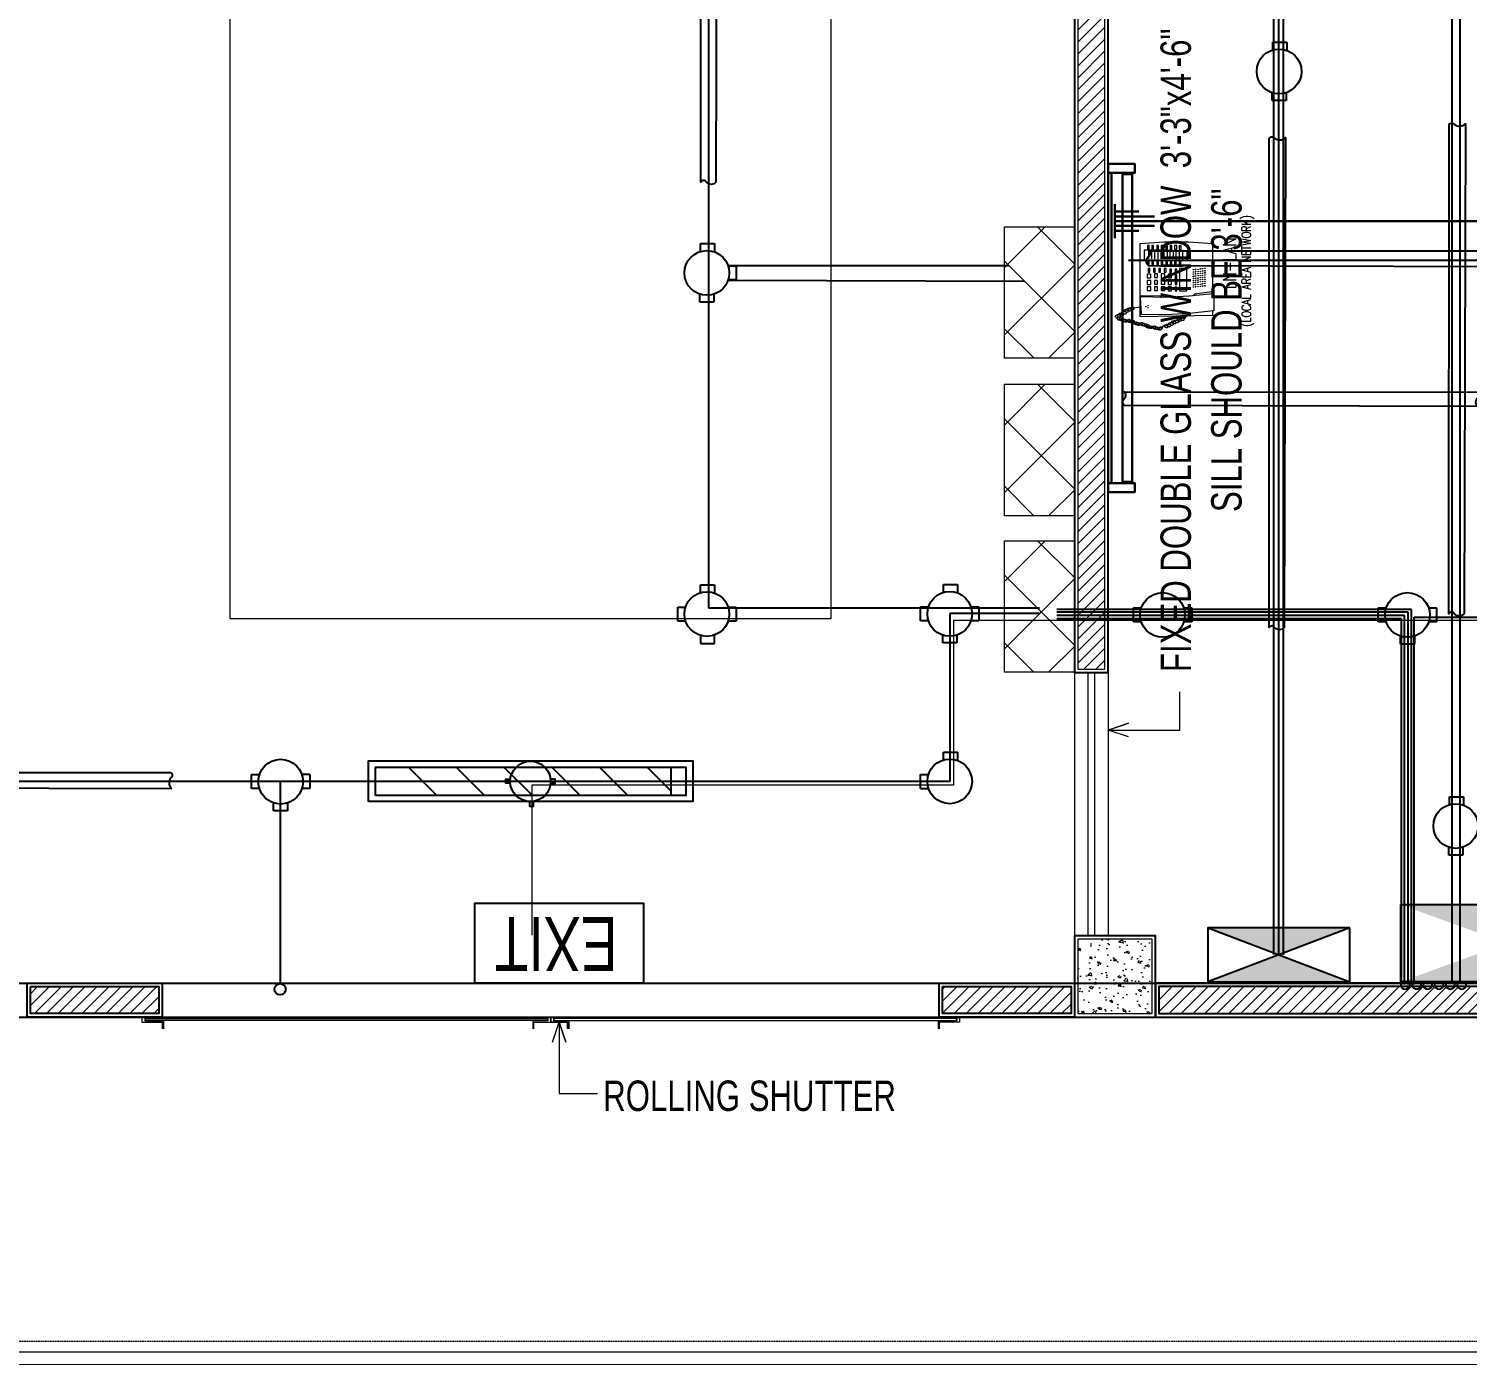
# Model space of a CAD drawing. Header units: inches. Extents: x 12 to 1105, y 9 to 782.
# Drawn here: x 389.8 to 602.7, y 181.6 to 378 of the extents above; entities that cross this region are included whole.
import ezdxf

# ---------------------------------------------------------------- set-up
doc = ezdxf.new("R2010")
doc.units = ezdxf.units.IN
doc.header["$MEASUREMENT"] = 0
doc.linetypes.add('DASH', pattern=[0.35, 0.25, -0.1])
for name, color, linetype in [('Cables', 7, 'Continuous'), ('COLLUM', 1, 'Continuous'), ('Layer 1', 7, 'Continuous'), ('Panels', 1, 'Continuous'), ('wall 05', 3, 'Continuous')]:
    doc.layers.add(name, color=color, linetype=linetype)
for name, color, linetype, lineweight in [('dim-8', 18, 'Continuous', 15), ('DOOR', 115, 'Continuous', 15), ('E-LAN', 6, 'Continuous', 30), ('E-WTL-Wall-Tube-Light', 7, 'Continuous', 30), ('FLOORTILE', 40, 'Continuous', 9), ('Generator Upstone', 50, 'Continuous', 15), ('Glass', 142, 'Continuous', 9), ('HACTH', 8, 'Continuous', 9), ('Parapet', 6, 'Continuous', 15), ('Plaster Line', 5, 'Continuous', 15), ('R_Hatch', 8, 'Continuous', 9), ('Sunshed', 5, 'Continuous', 15), ('Switchboard', 30, 'Continuous', 13), ('Text', 252, 'Continuous', 15), ('WINDOW', 140, 'Continuous', 9)]:
    doc.layers.add(name, color=color, linetype=linetype, lineweight=lineweight)
doc.styles.add('Swiss721', font='swisscl.ttf')
doc.styles.add('TAVE1', font='ROMANS.shx', dxfattribs={"width": 0.75})
pattern_1 = [(45, (-139377.4694, -171258.5526), (-0.8838834765, 0.8838834765), [])]

# ---------------------------------------------------------------- blocks, each defined once
blk = doc.blocks.new('TELEPHONE')
at = {"layer": 'Layer 1', "lineweight": 9}
for points in [[(10.02, 12.9), (9.9, 12.9), (9.78, 12.84), (9.72, 12.78), (9.66, 12.72), (9.66, 12.66), (9.6, 12.6), (9.6, 12.36), (9.66, 12.24), (9.66, 12.18), (9.72, 12.12)], [(10.26, 13.32), (10.14, 13.32), (10.08, 13.26), (10.02, 13.26), (9.96, 13.2), (9.9, 13.14), (9.84, 13.08), (9.78, 12.96), (9.78, 12.84), (9.84, 12.72), (9.84, 12.66), (9.9, 12.6), (9.96, 12.54)], [(10.2, 12.78), (10.14, 12.84), (10.14, 12.9), (10.02, 12.9)], [(10.5, 13.62), (10.32, 13.62), (10.26, 13.56), (10.2, 13.5), (10.08, 13.38), (10.08, 13.02), (10.14, 12.9), (10.2, 12.84)], [(10.44, 13.08), (10.44, 13.14), (10.38, 13.2), (10.32, 13.26), (10.26, 13.26), (10.2, 13.32), (10.14, 13.32)], [(10.2, 12.84), (10.38, 12.84), (10.44, 12.9), (10.44, 12.96)], [(10.74, 14.04), (10.68, 14.04), (10.56, 13.98), (10.5, 13.98), (10.32, 13.8), (10.32, 13.5), (10.38, 13.38), (10.38, 13.32), (10.44, 13.26)], [(10.44, 13.26), (10.68, 13.26), (10.68, 13.38), (10.74, 13.38)], [(10.44, 12.96), (10.44, 13.08)], [(10.92, 14.4), (10.74, 14.4), (10.62, 14.34), (10.62, 14.28), (10.56, 14.22), (10.5, 14.1), (10.5, 13.86), (10.56, 13.8), (10.62, 13.74), (10.68, 13.68)], [(10.68, 13.5), (10.68, 13.56), (10.62, 13.62), (10.5, 13.62)], [(10.92, 13.92), (10.86, 13.98), (10.8, 14.04), (10.68, 14.04)], [(10.68, 13.68), (10.74, 13.68), (10.74, 13.62), (10.8, 13.62), (10.8, 13.68), (10.86, 13.68), (10.92, 13.74), (10.92, 13.8)], [(10.74, 13.38), (10.74, 13.44), (10.68, 13.5)], [(10.8, 14.1), (10.8, 14.04), (10.98, 14.04), (10.98, 14.1), (11.04, 14.1), (11.04, 14.34)], [(11.1, 13.5), (11.16, 13.5), (11.28, 13.62), (11.28, 13.68), (11.34, 13.68), (11.34, 13.98), (11.28, 13.98), (11.28, 14.04), (11.22, 14.1), (11.16, 14.1), (11.1, 14.16), (10.92, 14.16), (10.86, 14.1), (10.8, 14.1)], [(10.92, 13.8), (10.92, 13.92)], [(11.1, 13.8), (11.04, 13.8), (11.04, 13.74), (10.98, 13.68), (10.98, 13.62), (11.04, 13.56)], [(11.04, 13.56), (11.04, 13.5), (11.1, 13.5)], [(11.16, 13.2), (11.28, 13.2), (11.34, 13.26), (11.46, 13.38), (11.46, 13.56), (11.4, 13.62), (11.4, 13.68), (11.34, 13.74), (11.28, 13.74), (11.28, 13.8), (11.1, 13.8)], [(11.22, 13.5), (11.16, 13.5), (11.1, 13.44)], [(11.1, 13.44), (11.1, 13.26)], [(11.1, 13.26), (11.1, 13.2), (11.16, 13.2)], [(11.22, 12.96), (11.22, 12.9), (11.4, 12.9), (11.46, 12.96), (11.52, 13.02), (11.52, 13.08), (11.58, 13.14), (11.58, 13.32), (11.52, 13.38), (11.52, 13.44), (11.46, 13.44), (11.4, 13.5), (11.16, 13.5)], [(11.34, 13.2), (11.28, 13.2), (11.28, 13.14), (11.22, 13.14), (11.22, 12.96)], [(11.4, 12.84), (11.28, 12.84), (11.28, 12.78)], [(11.28, 12.24), (11.34, 12.24), (11.4, 12.3), (11.46, 12.3), (11.52, 12.36), (11.52, 12.42), (11.58, 12.48), (11.58, 12.66), (11.52, 12.72), (11.52, 12.78), (11.46, 12.84), (11.4, 12.84)], [(11.28, 12.78), (11.28, 12.66), (11.34, 12.6)], [(11.34, 12.6), (11.46, 12.6), (11.52, 12.66), (11.58, 12.72), (11.64, 12.78), (11.64, 13.02), (11.58, 13.08), (11.52, 13.14), (11.46, 13.2), (11.34, 13.2)], [(0, 10.8), (-0.24, 7.2), (-0.24, 3.6), (0, 0)], [(0, 10.8), (10.8, 10.8)], [(7.68, 10.5), (7.92, 10.68)], [(7.98, 10.68), (7.92, 10.68), (7.92, 10.62)], [(10.44, 10.56), (7.98, 10.68)], [(9.66, 12.06), (9.54, 12.06), (9.42, 11.94), (9.42, 11.7), (9.48, 11.7), (9.48, 11.64), (9.6, 11.64)], [(9.42, 10.68), (9.6, 11.64)], [(9.9, 12.48), (9.72, 12.48), (9.48, 12.24), (9.48, 11.88), (9.6, 11.76)], [(9.6, 11.76), (9.66, 11.7), (9.78, 11.7), (9.78, 11.76), (9.84, 11.76), (9.84, 11.82)], [(9.84, 12), (9.78, 12.06), (9.66, 12.06)], [(9.72, 12.12), (9.96, 12.12), (9.96, 12.18), (10.02, 12.24)], [(9.96, 12.36), (9.96, 12.48), (9.78, 12.48)], [(9.84, 11.82), (9.84, 12)], [(10.02, 12.24), (10.02, 12.3), (9.96, 12.36)], [(10.8, 10.8), (10.62, 0)], [(11.34, 12.6), (11.28, 12.54), (11.22, 12.48), (11.22, 12.3)], [(11.22, 12.3), (11.28, 12.3), (11.28, 12.24)], [(11.4, 11.94), (11.46, 11.94), (11.52, 12), (11.58, 12), (11.64, 12.06), (11.64, 12.12), (11.7, 12.18), (11.7, 12.42), (11.64, 12.42), (11.64, 12.48), (11.58, 12.54), (11.52, 12.54), (11.46, 12.6), (11.34, 12.6)], [(11.4, 12.24), (11.34, 12.18), (11.34, 12.06), (11.4, 12)], [(11.46, 11.64), (11.52, 11.64), (11.58, 11.7), (11.64, 11.7), (11.7, 11.76), (11.7, 11.82), (11.76, 11.88), (11.76, 12.06), (11.7, 12.12), (11.7, 12.18), (11.64, 12.24), (11.58, 12.24), (11.52, 12.3), (11.46, 12.3), (11.4, 12.24)], [(11.4, 12), (11.4, 11.94)], [(11.46, 11.94), (11.4, 11.88), (11.4, 11.7)], [(11.4, 11.7), (11.46, 11.7), (11.46, 11.64)], [(11.52, 12), (11.46, 11.94)], [(11.64, 11.28), (11.76, 11.28), (11.82, 11.34), (11.88, 11.4), (11.88, 11.46), (11.94, 11.52), (11.94, 11.7), (11.88, 11.76), (11.88, 11.82), (11.82, 11.82), (11.76, 11.88), (11.52, 11.88)], [(11.64, 11.58), (11.58, 11.52)], [(11.58, 11.52), (11.58, 11.34)], [(11.58, 11.34), (11.58, 11.28), (11.64, 11.28)], [(11.7, 11.7), (11.7, 11.64), (11.64, 11.64)], [(11.76, 10.98), (11.82, 10.98), (11.88, 11.04), (11.94, 11.04), (12, 11.1), (12, 11.16), (12.06, 11.22), (12.06, 11.4), (12, 11.46), (12, 11.52), (11.94, 11.52), (11.88, 11.58), (11.82, 11.58), (11.76, 11.64), (11.7, 11.64), (11.64, 11.58), (11.7, 11.58)], [(11.76, 11.28), (11.7, 11.22), (11.7, 11.04)], [(11.7, 11.04), (11.76, 10.98)], [(11.82, 11.34), (11.82, 11.28), (11.76, 11.28)], [(11.88, 10.92), (11.76, 10.92), (11.76, 10.86)], [(11.76, 10.32), (11.82, 10.32), (11.88, 10.38), (11.94, 10.38), (12, 10.44), (12, 10.5), (12.06, 10.56), (12.06, 10.74), (12, 10.8), (12, 10.86), (11.94, 10.92), (11.88, 10.92)], [(11.76, 10.86), (11.76, 10.74)], [(11.76, 10.74), (11.82, 10.68)], [(11.82, 10.68), (11.76, 10.62)], [(11.82, 10.68), (11.94, 10.68), (12.06, 10.8), (12.12, 10.86), (12.12, 11.1), (12.06, 11.16), (12, 11.22), (12, 11.28), (11.88, 11.28), (11.82, 11.34)], [(11.88, 10.08), (11.88, 10.02), (11.94, 10.02), (12, 10.08), (12.06, 10.08), (12.12, 10.14), (12.12, 10.2), (12.18, 10.26), (12.18, 10.5), (12.12, 10.5), (12.12, 10.56), (12.06, 10.62), (12, 10.62), (11.94, 10.68), (11.82, 10.68)], [(0.84, 9.42), (0.3, 9.42), (0.3, 9.66), (0.84, 9.66)], [(0.84, 8.76), (0.3, 8.76), (0.3, 9), (0.84, 9)], [(0.84, 9.66), (0.84, 9.42)], [(0.84, 9), (0.84, 8.76)], [(0.96, 10.14), (2.46, 10.14)], [(0.96, 10.14), (0.96, 6.96), (1.08, 3.78)], [(2.28, 9.48), (1.08, 9.48)], [(2.28, 9), (1.08, 9)], [(2.28, 8.58), (1.08, 8.58)], [(2.46, 10.14), (2.4, 6.96), (2.52, 3.78)], [(3.12, 9.42), (2.58, 9.42), (2.58, 9.66), (3.12, 9.66)], [(3.12, 8.76), (2.58, 8.76), (2.58, 9), (3.12, 9)], [(3.12, 9.66), (3.12, 9.42)], [(3.12, 9), (3.12, 8.76)], [(4.26, 9.3), (3.72, 9.3), (3.72, 9.54), (4.26, 9.54)], [(4.26, 8.52), (3.72, 8.52), (3.72, 8.76), (4.26, 8.76)], [(4.26, 9.54), (4.26, 9.3)], [(4.26, 8.76), (4.26, 8.52)], [(4.5, 8.64), (5.04, 8.64)], [(4.5, 8.16), (4.5, 8.64)], [(4.56, 9.72), (5.1, 9.72)], [(4.56, 9.18), (4.56, 9.72)], [(5.1, 9.18), (4.56, 9.18)], [(5.04, 8.64), (5.04, 8.16)], [(5.1, 9.72), (5.1, 9.18)], [(6.06, 9.18), (5.46, 9.18), (5.46, 9.72), (6.06, 9.72)], [(6, 8.16), (5.46, 8.16), (5.46, 8.64), (6, 8.64)], [(6, 8.64), (6, 8.16)], [(6.06, 9.72), (6.06, 9.18)], [(6.96, 9.18), (6.42, 9.18), (6.42, 9.72), (6.96, 9.72)], [(6.96, 8.16), (6.42, 8.16), (6.42, 8.64), (6.96, 8.64)], [(6.96, 9.72), (6.96, 9.18)], [(6.96, 8.64), (6.96, 8.16)], [(7.44, -0.06), (7.8, 3.48), (7.98, 7.02), (7.92, 10.62)], [(7.68, 10.5), (7.74, 7.8), (7.98, 7.5)], [(9.24, 9.6), (9.18, 9.6), (9.18, 9.54), (9.24, 9.54), (9.24, 9.6)], [(9.18, 9.6), (9.18, 9.6)], [(9.3, 9.9), (9.36, 9.84), (9.36, 9.9), (9.3, 9.9)], [(9.54, 9.6), (9.48, 9.6), (9.48, 9.54), (9.54, 9.54), (9.54, 9.6)], [(9.48, 9.6), (9.48, 9.6)], [(9.96, -0.12), (10.38, 3.42), (10.56, 6.96), (10.5, 10.5)], [(10.5, 10.5), (10.5, 10.56), (10.44, 10.56)], [(11.76, 10.62), (11.7, 10.56), (11.7, 10.38)], [(11.7, 10.38), (11.76, 10.38), (11.76, 10.32)], [(11.94, 10.38), (11.88, 10.38), (11.88, 10.32), (11.82, 10.26), (11.82, 10.14), (11.88, 10.08)], [(11.94, 10.02), (11.88, 9.96), (11.88, 9.84), (11.94, 9.78), (11.94, 9.72)], [(11.94, 9.72), (12, 9.72), (12.06, 9.78), (12.12, 9.78), (12.18, 9.84), (12.18, 9.9), (12.24, 9.96), (12.24, 10.2), (12.18, 10.2), (12.18, 10.26), (12.12, 10.32), (12.06, 10.32), (12, 10.38), (11.94, 10.38)], [(12, 10.08), (11.94, 10.02)], [(12.12, 9.42), (12.18, 9.42), (12.24, 9.48), (12.3, 9.48), (12.36, 9.54), (12.42, 9.6), (12.42, 9.84), (12.36, 9.9), (12.36, 9.96), (12.3, 9.96), (12.24, 10.02), (12.18, 10.02), (12.12, 10.08), (12.06, 10.08), (12, 10.02)], [(12.12, 9.72), (12.06, 9.66), (12.06, 9.48)], [(12.06, 9.48), (12.12, 9.48), (12.12, 9.42)], [(12.18, 9.78), (12.12, 9.72)], [(12.3, 9.48), (12.3, 9.42), (12.24, 9.42), (12.24, 9.36), (12.18, 9.3), (12.18, 9.24), (12.24, 9.18)], [(12.3, 8.82), (12.24, 8.76), (12.24, 8.7), (12.18, 8.64), (12.18, 8.58), (12.24, 8.52)], [(12.36, 9.06), (12.3, 9.06), (12.24, 9)], [(12.24, 9), (12.24, 8.94), (12.3, 8.88), (12.3, 8.82), (12.36, 8.82)], [(12.24, 8.52), (12.24, 8.46), (12.3, 8.46)], [(12.36, 8.82), (12.42, 8.82), (12.42, 8.88), (12.48, 8.88), (12.6, 9), (12.6, 9.24), (12.54, 9.3), (12.54, 9.36), (12.48, 9.42), (12.42, 9.42), (12.36, 9.48), (12.3, 9.48)], [(12.3, 8.46), (12.36, 8.46), (12.42, 8.52), (12.48, 8.58), (12.54, 8.64), (12.54, 8.94), (12.42, 9.06), (12.36, 9.06)], [(12.42, 8.52), (12.36, 8.46)], [(0.84, 8.04), (0.3, 8.04), (0.3, 8.28), (0.84, 8.28)], [(0.84, 7.38), (0.3, 7.38), (0.3, 7.62), (0.84, 7.62)], [(0.84, 6.72), (0.3, 6.72), (0.3, 6.96), (0.84, 6.96)], [(0.84, 8.28), (0.84, 8.04)], [(0.84, 7.62), (0.84, 7.38)], [(0.84, 6.96), (0.84, 6.72)], [(2.28, 8.1), (1.08, 8.1)], [(2.28, 7.62), (1.08, 7.62)], [(2.28, 7.2), (1.08, 7.2)], [(2.28, 6.72), (1.08, 6.72)], [(3.06, 7.38), (2.52, 7.38), (2.52, 7.62), (3.06, 7.62)], [(3.06, 6.72), (2.52, 6.72), (2.52, 6.96), (3.06, 6.96)], [(3.12, 8.04), (2.58, 8.04), (2.58, 8.28), (3.12, 8.28)], [(3.06, 7.62), (3.06, 7.38)], [(3.06, 6.96), (3.06, 6.72)], [(3.12, 8.28), (3.12, 8.04)], [(4.26, 7.74), (3.72, 7.74), (3.72, 7.98), (4.26, 7.98)], [(4.26, 6.9), (3.72, 6.9), (3.72, 7.2), (4.26, 7.2)], [(4.26, 7.98), (4.26, 7.74)], [(4.26, 7.2), (4.26, 6.9)], [(5.04, 8.16), (4.5, 8.16)], [(4.5, 7.62), (5.1, 7.62)], [(4.5, 7.08), (4.5, 7.62)], [(5.1, 7.08), (4.5, 7.08)], [(4.56, 6.6), (5.1, 6.6)], [(4.56, 6.12), (4.56, 6.6)], [(5.1, 7.62), (5.1, 7.08)], [(5.1, 6.6), (5.1, 6.12)], [(6, 7.08), (5.46, 7.08), (5.46, 7.62), (6, 7.62)], [(6.06, 6.12), (5.46, 6.12), (5.46, 6.6), (6.06, 6.6)], [(6, 7.62), (6, 7.08)], [(6.06, 6.6), (6.06, 6.12)], [(6.96, 7.08), (6.42, 7.08), (6.42, 7.62), (6.96, 7.62)], [(7.02, 6.12), (6.42, 6.12), (6.42, 6.6), (7.02, 6.6)], [(6.96, 7.62), (6.96, 7.08)], [(7.02, 6.6), (7.02, 6.12)], [(12.18, 6.66), (12.06, 6.66), (12, 6.6), (11.94, 6.6), (11.88, 6.54), (11.82, 6.48), (11.76, 6.42), (11.76, 6.36), (11.7, 6.24), (11.7, 6.18), (11.76, 6.12), (11.76, 6), (11.88, 5.88)], [(12.36, 7.08), (12.3, 7.02), (12.12, 7.02), (12.06, 6.96), (12, 6.9), (11.94, 6.84), (11.94, 6.48), (12, 6.42), (12, 6.36), (12.06, 6.3)], [(12.36, 7.44), (12.3, 7.44), (12.12, 7.26), (12.12, 7.2), (12.06, 7.14), (12.06, 6.9), (12.12, 6.84), (12.18, 6.78), (12.24, 6.72)], [(12.06, 6.3), (12.12, 6.3), (12.18, 6.24), (12.24, 6.3), (12.3, 6.3), (12.3, 6.36), (12.36, 6.42), (12.36, 6.48), (12.3, 6.54)], [(12.3, 6.54), (12.3, 6.6), (12.24, 6.6), (12.24, 6.66), (12.12, 6.66)], [(12.48, 6.96), (12.42, 6.96), (12.42, 7.02), (12.36, 7.02), (12.36, 7.08), (12.3, 7.08), (12.24, 7.02)], [(12.24, 6.72), (12.24, 6.66), (12.36, 6.66), (12.36, 6.72), (12.42, 6.72), (12.48, 6.78), (12.48, 6.84)], [(12.36, 8.46), (12.36, 8.22)], [(12.36, 8.22), (12.36, 8.16), (12.42, 8.16)], [(12.48, 7.86), (12.42, 7.86), (12.36, 7.8)], [(12.36, 7.8), (12.36, 7.5), (12.42, 7.5)], [(12.42, 7.5), (12.6, 7.5), (12.72, 7.62), (12.78, 7.62), (12.78, 7.68), (12.84, 7.74), (12.84, 7.92), (12.78, 7.98), (12.78, 8.04), (12.72, 8.1), (12.66, 8.16), (12.6, 8.16), (12.48, 8.22)], [(12.48, 8.22), (12.42, 8.22), (12.42, 8.16)], [(12.42, 8.16), (12.42, 7.92)], [(12.42, 7.92), (12.42, 7.86), (12.48, 7.86)], [(12.48, 6.84), (12.48, 6.96)], [(0.84, 6.06), (0.3, 6.06), (0.3, 6.3), (0.84, 6.3)], [(0.84, 5.34), (0.3, 5.34), (0.3, 5.64), (0.84, 5.64)], [(0.9, 4.68), (0.36, 4.68), (0.36, 4.98), (0.9, 4.98)], [(0.84, 6.3), (0.84, 6.06)], [(0.84, 5.64), (0.84, 5.34)], [(0.9, 4.98), (0.9, 4.68)], [(2.28, 6.3), (1.08, 6.3)], [(2.28, 5.82), (1.08, 5.82)], [(2.34, 5.4), (1.08, 5.4)], [(2.34, 4.92), (1.14, 4.92)], [(2.34, 4.44), (1.14, 4.44)], [(3.06, 6.06), (2.52, 6.06), (2.52, 6.3), (3.06, 6.3)], [(3.12, 5.4), (2.58, 5.4), (2.58, 5.64), (3.12, 5.64)], [(3.12, 4.74), (2.58, 4.74), (2.58, 4.98), (3.12, 4.98)], [(3.06, 6.3), (3.06, 6.06)], [(3.12, 5.64), (3.12, 5.4)], [(3.12, 4.98), (3.12, 4.74)], [(3.72, 4.92), (7.02, 4.92)], [(3.72, 3.84), (3.72, 4.92)], [(4.32, 6.12), (3.78, 6.12), (3.78, 6.36), (4.32, 6.36)], [(4.32, 5.34), (3.78, 5.34), (3.78, 5.58), (4.32, 5.58)], [(4.32, 6.36), (4.32, 6.12)], [(4.32, 5.58), (4.32, 5.34)], [(5.1, 6.12), (4.56, 6.12)], [(4.68, 5.58), (5.28, 5.58)], [(4.68, 5.34), (4.68, 5.58)], [(5.28, 5.34), (4.68, 5.34)], [(5.28, 5.58), (5.28, 5.34)], [(6.06, 5.34), (5.52, 5.34), (5.52, 5.58), (6.06, 5.58)], [(6.06, 5.58), (6.06, 5.34)], [(7.02, 5.34), (6.48, 5.34), (6.48, 5.58), (7.02, 5.58)], [(7.02, 5.58), (7.02, 5.34)], [(7.02, 4.92), (7.02, 3.84)], [(11.46, 5.04), (11.34, 5.04), (11.28, 4.98), (11.22, 4.98), (10.98, 4.74), (10.98, 4.56), (11.04, 4.5), (11.04, 4.38), (11.16, 4.26)], [(11.22, 4.62), (11.1, 4.62), (10.98, 4.5), (10.98, 4.26), (11.04, 4.2), (11.1, 4.2), (11.1, 4.14)], [(11.58, 5.46), (11.52, 5.46), (11.4, 5.4), (11.34, 5.4), (11.28, 5.34), (11.22, 5.28), (11.16, 5.22), (11.16, 4.8), (11.28, 4.68)], [(11.16, 4.26), (11.34, 4.26), (11.34, 4.32), (11.4, 4.32), (11.4, 4.5)], [(11.4, 4.5), (11.4, 4.56), (11.34, 4.56), (11.34, 4.62), (11.22, 4.62)], [(11.28, 4.68), (11.52, 4.68), (11.52, 4.8)], [(11.76, 5.82), (11.64, 5.82), (11.52, 5.76), (11.46, 5.76), (11.4, 5.7), (11.4, 5.58), (11.34, 5.52), (11.34, 5.28), (11.4, 5.22), (11.46, 5.16), (11.46, 5.1)], [(11.52, 4.92), (11.52, 4.98), (11.46, 4.98), (11.46, 5.04), (11.34, 5.04)], [(11.94, 6.24), (11.76, 6.24), (11.7, 6.18), (11.46, 5.94), (11.46, 5.76), (11.52, 5.7), (11.52, 5.64), (11.58, 5.52), (11.64, 5.52)], [(11.46, 5.1), (11.52, 5.1), (11.52, 5.04), (11.64, 5.04), (11.64, 5.1), (11.7, 5.1), (11.7, 5.16), (11.76, 5.16), (11.76, 5.22)], [(11.76, 5.34), (11.7, 5.34), (11.7, 5.4), (11.64, 5.4), (11.64, 5.46), (11.52, 5.46)], [(11.52, 4.8), (11.52, 4.92)], [(11.64, 5.52), (11.64, 5.46), (11.82, 5.46), (11.82, 5.52), (11.88, 5.52), (11.88, 5.7)], [(11.88, 5.7), (11.88, 5.76), (11.82, 5.76), (11.82, 5.82), (11.7, 5.82)], [(11.76, 5.22), (11.76, 5.34)], [(12.12, 6.12), (12.12, 6.18), (12.06, 6.18), (12.06, 6.24), (11.94, 6.24)], [(2.52, 3.78), (1.08, 3.78)], [(7.02, 3.84), (3.72, 3.84)], [(3.78, 2.16), (3.84, 2.16), (3.84, 2.22), (3.78, 2.22), (3.78, 2.16)], [(3.84, 2.82), (3.9, 2.82), (3.9, 2.88), (3.84, 2.88), (3.84, 2.82)], [(4.14, 2.16), (4.2, 2.16), (4.2, 2.22), (4.14, 2.22), (4.14, 2.16)], [(4.2, 2.82), (4.26, 2.82), (4.26, 2.88), (4.2, 2.88), (4.2, 2.82)], [(4.44, 2.16), (4.5, 2.16), (4.5, 2.22), (4.44, 2.22), (4.44, 2.16)], [(4.5, 2.82), (4.56, 2.82), (4.56, 2.88), (4.5, 2.88), (4.5, 2.82)], [(4.74, 2.16), (4.8, 2.16), (4.8, 2.22), (4.74, 2.22), (4.74, 2.16)], [(4.8, 2.52), (4.86, 2.52), (4.86, 2.58), (4.8, 2.58), (4.8, 2.52)], [(4.86, 2.82), (4.92, 2.82), (4.92, 2.88), (4.86, 2.88), (4.86, 2.82)], [(5.1, 2.52), (5.16, 2.52), (5.16, 2.58), (5.1, 2.52)], [(5.1, 2.16), (5.16, 2.16), (5.16, 2.22), (5.1, 2.22), (5.1, 2.16)], [(5.16, 2.82), (5.22, 2.82), (5.22, 2.88), (5.16, 2.88), (5.16, 2.82)], [(5.4, 2.16), (5.46, 2.16), (5.46, 2.22), (5.4, 2.22), (5.4, 2.16)], [(5.46, 2.82), (5.52, 2.82), (5.52, 2.88), (5.46, 2.88), (5.46, 2.82)], [(5.7, 2.16), (5.76, 2.16), (5.76, 2.22), (5.7, 2.22), (5.7, 2.16)], [(5.76, 2.82), (5.82, 2.82), (5.82, 2.88), (5.76, 2.88), (5.76, 2.82)], [(5.76, 2.52), (5.82, 2.52), (5.76, 2.58), (5.76, 2.52)], [(6, 2.16), (6.06, 2.16), (6.06, 2.22), (6, 2.22), (6, 2.16)], [(6.06, 2.52), (6.12, 2.52), (6.12, 2.58), (6.06, 2.58), (6.06, 2.52)], [(6.12, 2.82), (6.18, 2.82), (6.18, 2.88), (6.12, 2.88), (6.12, 2.82)], [(6.36, 2.16), (6.42, 2.16), (6.42, 2.22), (6.36, 2.22), (6.36, 2.16)], [(6.42, 2.82), (6.48, 2.82), (6.48, 2.88), (6.42, 2.88), (6.42, 2.82)], [(7.14, 0.12), (7.5, 2.7)], [(7.5, 2.7), (7.74, 2.88)], [(11.1, 4.14), (10.68, 3.84)], [(7.32, 0), (0, 0)], [(3.72, 1.2), (3.66, 1.2), (3.66, 1.14), (3.72, 1.14), (3.72, 1.2)], [(3.66, 1.2), (3.66, 1.2)], [(3.72, 1.8), (3.78, 1.8), (3.78, 1.86), (3.72, 1.86), (3.72, 1.8)], [(3.72, 1.5), (3.78, 1.5), (3.72, 1.56), (3.72, 1.5)], [(4.08, 1.2), (4.02, 1.2), (4.02, 1.14), (4.08, 1.14), (4.08, 1.2)], [(4.02, 1.2), (4.02, 1.2)], [(4.08, 1.8), (4.14, 1.8), (4.14, 1.86), (4.08, 1.86), (4.08, 1.8)], [(4.38, 1.2), (4.32, 1.2), (4.32, 1.14), (4.38, 1.14), (4.38, 1.2)], [(4.32, 1.2), (4.32, 1.2)], [(4.38, 1.8), (4.44, 1.8), (4.44, 1.86), (4.38, 1.86), (4.38, 1.8)], [(4.38, 1.5), (4.44, 1.5), (4.38, 1.56), (4.38, 1.5)], [(4.68, 1.2), (4.62, 1.2), (4.62, 1.14), (4.68, 1.14), (4.68, 1.2)], [(4.62, 1.2), (4.62, 1.2)], [(4.68, 1.5), (4.74, 1.5), (4.74, 1.56), (4.68, 1.56), (4.68, 1.5)], [(4.74, 1.8), (4.8, 1.8), (4.8, 1.86), (4.74, 1.86), (4.74, 1.8)], [(4.92, 1.2), (4.98, 1.2), (4.98, 1.14), (5.04, 1.2), (4.92, 1.2)], [(5.04, 1.8), (5.1, 1.8), (5.1, 1.86), (5.04, 1.86), (5.04, 1.8)], [(5.34, 1.2), (5.28, 1.2), (5.28, 1.14), (5.34, 1.14), (5.34, 1.2)], [(5.28, 1.2), (5.28, 1.2)], [(5.34, 1.8), (5.4, 1.8), (5.4, 1.86), (5.34, 1.86), (5.34, 1.8)], [(5.64, 1.2), (5.58, 1.2), (5.58, 1.14), (5.64, 1.14), (5.64, 1.2)], [(5.58, 1.2), (5.58, 1.2)], [(5.64, 1.8), (5.7, 1.8), (5.7, 1.86), (5.64, 1.86), (5.64, 1.8)], [(5.64, 1.5), (5.7, 1.5), (5.64, 1.56), (5.64, 1.5)], [(5.94, 1.2), (5.88, 1.2), (5.88, 1.14), (5.94, 1.14), (5.94, 1.2)], [(5.88, 1.2), (5.88, 1.2)], [(5.94, 1.5), (6, 1.5), (6, 1.56), (5.94, 1.56), (5.94, 1.5)], [(6, 1.8), (6.06, 1.8), (6.06, 1.86), (6, 1.86), (6, 1.8)], [(6.3, 1.2), (6.24, 1.2), (6.24, 1.14), (6.3, 1.14), (6.3, 1.2)], [(6.24, 1.2), (6.24, 1.2)], [(6.3, 1.8), (6.36, 1.8), (6.36, 1.86), (6.3, 1.86), (6.3, 1.8)], [(7.44, -0.12), (7.14, 0.12)], [(10.62, 0), (10.02, 0)], [(7.44, -0.06), (7.44, -0.12), (7.5, -0.18)], [(7.5, -0.18), (9.96, -0.18), (9.96, -0.12)]]:
    blk.add_lwpolyline(points, dxfattribs=at)
for points, knots in [([(9.96, 12.54), (9.96, 12.54), (10.02, 12.54), (10.02, 12.54), (10.18, 12.52), (10.22, 12.56), (10.2, 12.72), (10.2, 12.72), (10.2, 12.78), (10.2, 12.78)], [0, 0, 0, 0, 1, 1, 1, 2, 2, 2, 3, 3, 3, 3]), ([(12.24, 9.18), (12.24, 9.18), (12.24, 9.12), (12.24, 9.12), (12.24, 9.12), (12.36, 9.12), (12.36, 9.12), (12.5, 9.29), (12.56, 9.22), (12.54, 9.42), (12.54, 9.42), (12.54, 9.6), (12.54, 9.6), (12.54, 9.6), (12.48, 9.66), (12.48, 9.66), (12.48, 9.66), (12.42, 9.72), (12.42, 9.72), (12.42, 9.72), (12.3, 9.72), (12.3, 9.72), (12.3, 9.72), (12.24, 9.78), (12.24, 9.78), (12.24, 9.78), (12.18, 9.78), (12.18, 9.78), (12.18, 9.78), (12.12, 9.72), (12.12, 9.72)], [0, 0, 0, 0, 1, 1, 1, 2, 2, 2, 3, 3, 3, 4, 4, 4, 5, 5, 5, 6, 6, 6, 7, 7, 7, 8, 8, 8, 9, 9, 9, 10, 10, 10, 10]), ([(12.42, 8.16), (12.42, 8.16), (12.48, 8.16), (12.48, 8.16), (12.75, 8.43), (12.64, 8.25), (12.66, 8.64), (12.66, 8.64), (12.66, 8.7), (12.66, 8.7), (12.66, 8.7), (12.6, 8.7), (12.6, 8.7), (12.6, 8.7), (12.54, 8.76), (12.54, 8.76), (12.54, 8.76), (12.48, 8.82), (12.48, 8.82), (12.48, 8.82), (12.3, 8.82), (12.3, 8.82)], [0, 0, 0, 0, 1, 1, 1, 2, 2, 2, 3, 3, 3, 4, 4, 4, 5, 5, 5, 6, 6, 6, 7, 7, 7, 7]), ([(12.48, 7.86), (12.48, 7.86), (12.54, 7.86), (12.54, 7.86), (12.81, 8.13), (12.7, 7.96), (12.72, 8.34), (12.72, 8.34), (12.72, 8.4), (12.72, 8.4), (12.72, 8.4), (12.66, 8.4), (12.66, 8.4), (12.66, 8.4), (12.6, 8.46), (12.6, 8.46), (12.6, 8.46), (12.54, 8.46), (12.54, 8.46), (12.54, 8.46), (12.48, 8.52), (12.48, 8.52), (12.48, 8.52), (12.42, 8.52), (12.42, 8.52)], [0, 0, 0, 0, 1, 1, 1, 2, 2, 2, 3, 3, 3, 4, 4, 4, 5, 5, 5, 6, 6, 6, 7, 7, 7, 8, 8, 8, 8]), ([(12.36, 7.44), (12.36, 7.44), (12.42, 7.44), (12.42, 7.44), (12.6, 7.63), (12.52, 7.49), (12.54, 7.8), (12.54, 7.8), (12.48, 7.86), (12.48, 7.86)], [0, 0, 0, 0, 1, 1, 1, 2, 2, 2, 3, 3, 3, 3]), ([(11.88, 5.88), (11.88, 5.88), (11.94, 5.88), (11.94, 5.88), (12.1, 5.86), (12.14, 5.9), (12.12, 6.06), (12.12, 6.06), (12.12, 6.12), (12.12, 6.12)], [0, 0, 0, 0, 1, 1, 1, 2, 2, 2, 3, 3, 3, 3]), ([(3.84, 2.52), (3.84, 2.52), (3.9, 2.52), (3.9, 2.52), (3.9, 2.52), (3.84, 2.52), (3.84, 2.52), (3.84, 2.52), (3.84, 2.58), (3.84, 2.58), (3.84, 2.58), (3.84, 2.52), (3.84, 2.52)], [0, 0, 0, 0, 1, 1, 1, 2, 2, 2, 3, 3, 3, 4, 4, 4, 4]), ([(4.14, 2.52), (4.14, 2.52), (4.2, 2.52), (4.2, 2.52), (4.2, 2.52), (4.2, 2.58), (4.2, 2.58), (4.2, 2.58), (4.2, 2.52), (4.2, 2.52), (4.2, 2.52), (4.14, 2.52), (4.14, 2.52)], [0, 0, 0, 0, 1, 1, 1, 2, 2, 2, 3, 3, 3, 4, 4, 4, 4]), ([(4.5, 2.52), (4.5, 2.52), (4.56, 2.52), (4.56, 2.52), (4.56, 2.52), (4.5, 2.52), (4.5, 2.52), (4.5, 2.52), (4.5, 2.58), (4.5, 2.58), (4.5, 2.58), (4.5, 2.52), (4.5, 2.52)], [0, 0, 0, 0, 1, 1, 1, 2, 2, 2, 3, 3, 3, 4, 4, 4, 4]), ([(5.4, 2.52), (5.4, 2.52), (5.46, 2.52), (5.46, 2.52), (5.46, 2.52), (5.46, 2.58), (5.46, 2.58), (5.46, 2.58), (5.46, 2.52), (5.46, 2.52), (5.46, 2.52), (5.4, 2.52), (5.4, 2.52)], [0, 0, 0, 0, 1, 1, 1, 2, 2, 2, 3, 3, 3, 4, 4, 4, 4]), ([(6.36, 2.52), (6.36, 2.52), (6.42, 2.52), (6.42, 2.52), (6.42, 2.52), (6.42, 2.58), (6.42, 2.58), (6.42, 2.58), (6.42, 2.52), (6.42, 2.52), (6.42, 2.52), (6.36, 2.52), (6.36, 2.52)], [0, 0, 0, 0, 1, 1, 1, 2, 2, 2, 3, 3, 3, 4, 4, 4, 4]), ([(4.02, 1.5), (4.02, 1.5), (4.08, 1.5), (4.08, 1.5), (4.08, 1.5), (4.08, 1.56), (4.08, 1.56), (4.08, 1.56), (4.08, 1.5), (4.08, 1.5), (4.08, 1.5), (4.02, 1.5), (4.02, 1.5)], [0, 0, 0, 0, 1, 1, 1, 2, 2, 2, 3, 3, 3, 4, 4, 4, 4]), ([(4.98, 1.5), (4.98, 1.5), (5.04, 1.5), (5.04, 1.5), (5.04, 1.5), (5.04, 1.56), (5.04, 1.56), (5.04, 1.56), (5.04, 1.5), (5.04, 1.5), (5.04, 1.5), (4.98, 1.5), (4.98, 1.5)], [0, 0, 0, 0, 1, 1, 1, 2, 2, 2, 3, 3, 3, 4, 4, 4, 4]), ([(5.28, 1.5), (5.28, 1.5), (5.34, 1.5), (5.34, 1.5), (5.34, 1.5), (5.34, 1.56), (5.34, 1.56), (5.34, 1.56), (5.34, 1.5), (5.34, 1.5), (5.34, 1.5), (5.28, 1.5), (5.28, 1.5)], [0, 0, 0, 0, 1, 1, 1, 2, 2, 2, 3, 3, 3, 4, 4, 4, 4]), ([(6.24, 1.5), (6.24, 1.5), (6.3, 1.5), (6.3, 1.5), (6.3, 1.5), (6.3, 1.56), (6.3, 1.56), (6.3, 1.56), (6.3, 1.5), (6.3, 1.5), (6.3, 1.5), (6.24, 1.5), (6.24, 1.5)], [0, 0, 0, 0, 1, 1, 1, 2, 2, 2, 3, 3, 3, 4, 4, 4, 4])]:
    blk.add_open_spline(points, degree=3, knots=knots, dxfattribs=at)
blk = doc.blocks.new('A$C63C712C3')
at = {"ltscale": 2}
for p, q in [((39.8, 42), (33.8, 42)), ((39.8, 15.9), (33.8, 15.9)), ((1230.6, 42), (1236.6, 42)), ((1230.6, 15.9), (1236.6, 15.9))]:
    blk.add_line(p, q, dxfattribs=at)
for points in [[(35.5, 102.6), (0, 102.6), (0, 0), (35.5, 0)], [(35.5, 102.6), (1235.5, 102.6), (1235.5, 90.2), (35.5, 90.2)], [(1235.5, 102.6), (1270.9, 102.6), (1270.9, 0), (1235.5, 0)], [(39.8, 47.6), (1230.6, 47.6), (1230.6, 10.1), (39.8, 10.1)]]:
    blk.add_lwpolyline(points, close=True, dxfattribs=at)
blk = doc.blocks.new('ASDSAETR')
for p, q in [((51404, -7188.31), (51404, -7197.3)), ((51404, -7190.29), (51410.36, -7190.29)), ((51404, -7191.55), (51414.43, -7191.55)), ((51404, -7192.81), (51418.49, -7192.81)), ((51404, -7194.07), (51414.43, -7194.07)), ((51404, -7195.33), (51410.36, -7195.33))]:
    blk.add_line(p, q)

msp = doc.modelspace()

# ---------------------------------------------------------------- hatches: boundary and pattern name
h = msp.add_hatch()
h.set_pattern_fill('ANSI31', color=256, scale=40, angle=270)
h.set_pattern_definition([(315, (361.581, 494.4925), (3.53553, 3.53553), [])])
h.paths.add_polyline_path([(484.92, 264.44), (484.92, 268.64), (443.31, 268.64), (443.31, 264.44)])
h = msp.add_hatch(color=252)
h.dxf.hatch_style = 1
h.paths.add_polyline_path([(585.33, 244.86), (564.4, 244.86), (574.84, 240.87)])
h.paths.add_polyline_path([(574.84, 240.87), (564.31, 236.86), (585.33, 236.86)])
at = {"layer": 'HACTH', "lineweight": 0}
h = msp.add_hatch(dxfattribs=at)
h.set_pattern_fill('ANSI31', color=256, scale=10, style=0)
h.set_pattern_definition(pattern_1)
h.paths.add_polyline_path([(549.08, 508.16), (545.08, 508.16), (545.08, 397.16), (549.08, 397.16)])
h.paths.add_polyline_path([(545.08, 283.16), (549.08, 283.16), (549.08, 384.16), (545.08, 384.16)])
h = msp.add_hatch(dxfattribs=at)
h.set_pattern_fill('AR-CONC', color=256, scale=0.5, style=0)
h.set_pattern_definition([(50, (-134671.6302, -172302.6654), (3.586300913, -0.313760675), [0.375, -4.125]), (355, (-134671.6302, -172302.6654), (-0.69375667, 3.76096067), [0.3, -3.3]), (100.4514, (-134671.3314, -172302.6916), (2.89254691, 3.44719771), [0.31870095, -3.50571056]), (46.1842, (-134671.63, -172301.6654), (5.33620524, -0.82759507), [0.5625, -6.1875]), (96.6356, (-134671.1855, -172301.7344), (4.67331353, 4.87058935), [0.47805144, -5.258565]), (351.1842, (-134671.63, -172301.6654), (4.67330973, 4.870593), [0.45, -4.95]), (21, (-134671.1302, -172301.9154), (2.98453526, -2.013094453), [0.375, -4.125]), (326, (-134671.1302, -172301.9154), (1.21657666, 3.625750225), [0.3, -3.3]), (71.4514, (-134670.8815, -172302.0832), (4.201113143, 1.612652484), [0.31870095, -3.50571056]), (37.5, (-134671.6302, -172302.6654), (0.0607992766, 1.664469269), [0, -3.26, 0, -3.35, 0, -3.3125]), (7.5, (-134671.6302, -172302.6654), (1.315347687, 1.97205856), [0, -1.91, 0, -3.185, 0, -1.2625]), (327.5, (-134672.7452, -172302.6654), (2.669112181, -0.112774359), [0, -1.25, 0, -3.9, 0, -5.175]), (317.5, (-134673.2452, -172302.6654), (2.915930847, 0.500524912), [0, -1.625, 0, -2.59, 0, -3.675])])
h.paths.add_polyline_path([(545.08, 232.16), (556.08, 232.16), (556.08, 243.16), (545.08, 243.16)])
h = msp.add_hatch(dxfattribs=at)
h.set_pattern_fill('ANSI31', color=256, scale=10, style=0)
h.set_pattern_definition(pattern_1)
h.paths.add_polyline_path([(390.08, 236.16), (390.08, 232.16), (409.08, 232.16), (409.08, 236.16)])
h.paths.add_polyline_path([(525.08, 236.16), (525.08, 232.16), (544.08, 232.16), (544.08, 236.16)])
h = msp.add_hatch(dxfattribs=at)
h.set_pattern_fill('ANSI31', color=256, scale=10, style=0)
h.set_pattern_definition(pattern_1)
h.paths.add_polyline_path([(640.08, 236.16), (557.08, 236.16), (557.08, 232.16), (640.08, 232.16)])
h.paths.add_polyline_path([(710.08, 236.16), (681.08, 236.16), (681.08, 232.16), (710.08, 232.16)])
at = {"layer": 'Panels'}
h = msp.add_hatch(color=256, dxfattribs=at)
h.dxf.hatch_style = 1
h.paths.add_polyline_path([(608.58, 242.58), (624.3, 248.29), (592.87, 248.29)])
h.paths.add_polyline_path([(624.3, 236.86), (608.58, 242.58), (592.87, 236.86)])
at = {"layer": 'R_Hatch', "lineweight": 0}
h = msp.add_hatch(dxfattribs=at)
h.set_pattern_fill('ANSI31', color=256, scale=15, angle=315, style=0)
h.set_pattern_definition([(0, (-139377.4694, -171258.5526), (6e-16, 1.875), [])])
h.paths.add_polyline_path([(710.58, 183.66), (588.16, 183.66), (588.16, 123.66), (722.58, 123.66), (710.58, 231.66)])
h.paths.add_polyline_path([(588.16, 123.66), (588.16, 183.66), (62.58, 183.66), (62.58, 231.66), (50.58, 123.66)])
at = {"layer": 'Switchboard'}
h = msp.add_hatch(dxfattribs=at)
h.set_pattern_fill('ANSI37', color=256, scale=56.511086, angle=270)
h.set_pattern_definition([(315, (-194.574, 772.6346), (4.99492, 4.99492), []), (45, (-194.574, 772.6346), (-4.99492, 4.99492), [])])
h.paths.add_polyline_path([(534.23, 329.17), (544.58, 329.17), (544.58, 348.64), (534.23, 348.64)])
h = msp.add_hatch(dxfattribs=at)
h.set_pattern_fill('ANSI37', color=256, scale=56.511086, angle=270)
h.set_pattern_definition([(315, (-194.574, 749.311), (4.99492, 4.99492), []), (45, (-194.574, 749.311), (-4.99492, 4.99492), [])])
h.paths.add_polyline_path([(534.23, 305.85), (544.58, 305.85), (544.58, 325.32), (534.23, 325.32)])
h = msp.add_hatch(dxfattribs=at)
h.set_pattern_fill('ANSI37', color=256, scale=56.511086, angle=270)
h.set_pattern_definition([(315, (-194.574, 726.1626), (4.99492, 4.99492), []), (45, (-194.574, 726.1626), (-4.99492, 4.99492), [])])
h.paths.add_polyline_path([(534.23, 282.7), (544.58, 282.7), (544.58, 302.17), (534.23, 302.17)])

# ---------------------------------------------------------------- linework, layer by layer
at = {"color": 190}
for p, q in [((574.09, 240.92), (574.09, 502.74)), ((574.84, 240.87), (574.84, 503.02)), ((575.51, 240.87), (575.51, 503.3)), ((575.51, 241.43), (575.51, 503.3)), ((575.51, 241.15), (575.51, 503.3))]:
    msp.add_line(p, q, dxfattribs=at)
for p, q in [((573.95, 374.82), (573.95, 375.99)), ((573.95, 375.99), (576.01, 375.99)), ((576.01, 375.99), (576.02, 374.75)), ((573.85, 367.33), (573.85, 368.5)), ((575.91, 368.5), (575.91, 367.33)), ((575.91, 367.33), (573.85, 367.33)), ((489.25, 344.99), (489.25, 346.16)), ((489.25, 346.16), (491.32, 346.16)), ((491.32, 346.16), (491.32, 344.92)), ((493.34, 342.84), (494.51, 342.84)), ((494.51, 342.84), (494.51, 340.78)), ((494.51, 340.78), (493.34, 340.78)), ((489.15, 337.5), (489.15, 338.67)), ((491.22, 338.67), (491.22, 337.5)), ((491.22, 337.5), (489.15, 337.5)), ((489.25, 294.49), (489.25, 295.66)), ((489.25, 295.66), (491.32, 295.66)), ((491.32, 295.66), (491.32, 294.42)), ((525.2, 294.51), (525.2, 295.68)), ((525.2, 295.68), (527.27, 295.68)), ((527.27, 295.68), (527.27, 294.45)), ((485.88, 290.28), (485.88, 292.35)), ((485.88, 292.35), (487.05, 292.35)), ((493.34, 292.35), (494.51, 292.35)), ((494.51, 292.35), (494.51, 290.28)), ((521.83, 290.3), (521.83, 292.37)), ((521.83, 292.37), (523, 292.37)), ((529.28, 292.37), (530.45, 292.37)), ((530.45, 292.37), (530.45, 290.3)), ((553.32, 290.14), (553.32, 292.21)), ((553.32, 292.21), (554.49, 292.21)), ((560.78, 292.21), (561.95, 292.21)), ((561.95, 292.21), (561.95, 290.14)), ((589.56, 290.14), (589.56, 292.21)), ((589.56, 292.21), (590.73, 292.21)), ((597.01, 292.21), (598.18, 292.21)), ((598.18, 292.21), (598.18, 290.14)), ((487.05, 290.28), (485.88, 290.28)), ((494.51, 290.28), (493.34, 290.28)), ((523, 290.3), (521.83, 290.3)), ((530.45, 290.3), (529.28, 290.3)), ((554.49, 290.14), (553.32, 290.14)), ((561.95, 290.14), (560.78, 290.14)), ((590.73, 290.14), (589.56, 290.14)), ((598.18, 290.14), (597.01, 290.14)), ((489.25, 288.14), (489.25, 286.97)), ((491.32, 286.97), (491.32, 288.21)), ((525.1, 287.03), (525.1, 288.19)), ((527.17, 288.19), (527.17, 287.03)), ((592.83, 286.87), (592.83, 288.03)), ((594.9, 288.03), (594.9, 286.87)), ((489.25, 286.97), (491.32, 286.97)), ((527.17, 287.03), (525.1, 287.03)), ((594.9, 286.87), (592.83, 286.87)), ((525.2, 269.72), (525.2, 270.88)), ((525.2, 270.88), (527.27, 270.88)), ((527.27, 270.88), (527.27, 269.65)), ((422.8, 265.47), (422.8, 267.54)), ((422.8, 267.54), (423.97, 267.54)), ((431.43, 267.54), (430.25, 267.54)), ((431.43, 267.54), (431.43, 265.47)), ((521.83, 265.51), (521.83, 267.57)), ((521.83, 267.57), (523, 267.57)), ((423.97, 265.47), (422.8, 265.47)), ((431.43, 265.47), (430.26, 265.47)), ((521.83, 265.51), (522.99, 265.51)), ((600.08, 263.1), (600.08, 264.27)), ((600.08, 264.27), (602.15, 264.27)), ((602.15, 264.27), (602.15, 263.04)), ((426.07, 262.19), (426.07, 263.36)), ((428.14, 262.19), (426.07, 262.19)), ((428.14, 263.36), (428.14, 262.19)), ((599.98, 255.62), (599.98, 256.78)), ((602.05, 255.62), (599.98, 255.62)), ((602.05, 256.78), (602.05, 255.62))]:
    msp.add_line(p, q)
at = {"color": 6, "lineweight": 30}
msp.add_line((558.69, 349.47), (685.77, 349.47), dxfattribs=at)
at = {"color": 3}
for p, q in [((526.13, 266.54), (55.28, 266.54)), ((427.11, 236.7), (427.11, 266.5))]:
    msp.add_line(p, q, dxfattribs=at)
at = {"color": 252}
for p, q in [((585.33, 244.86), (564.31, 236.86)), ((564.4, 244.86), (585.33, 236.86))]:
    msp.add_line(p, q, dxfattribs=at)
for points in [[(489.32, 427.69, -0.56347), (490.12, 427.69, 0.368601), (491.73, 427.78), (491.53, 355.24, -0.456322), (490.12, 355.25, 0.605884), (489.3, 355.25)], [(573.43, 361.75, -0.56347), (574.22, 361.75, 0.368601), (575.83, 361.84), (575.63, 289.31, -0.456322), (574.22, 289.31, 0.605884), (573.4, 289.31)], [(600.04, 363.79, -0.56347), (600.84, 363.79, 0.368601), (602.45, 363.88), (602.25, 291.35, -0.456322), (600.84, 291.35, 0.605884), (600.01, 291.35)], [(628.02, 345.06, -0.56347), (628.02, 344.27, 0.368601), (628.11, 342.66), (555.57, 342.86, -0.456322), (555.58, 344.27, 0.605884), (555.58, 345.09)], [(604.15, 324.17, -0.56347), (604.15, 323.21, 0.368601), (604.21, 322.05), (551.99, 322.2, -0.456322), (551.99, 323.21, 0.42511), (551.99, 324.19)], [(410.84, 267.85, -0.56347), (410.84, 267.06, 0.368601), (410.93, 265.45), (338.39, 265.65, -0.456322), (338.4, 267.06, 0.605884), (338.4, 267.88)]]:
    msp.add_lwpolyline(points, format="xyb", close=True)
for points in [[(493.31, 342.9), (534.87, 342.89)], [(537.21, 340.55), (493.29, 340.67)], [(461.11, 266.27), (460.43, 266.28), (460.44, 266.87), (461.11, 266.87)], [(467.05, 266.27), (467.73, 266.28), (467.73, 266.87), (467.05, 266.87)], [(463.95, 263.56), (463.95, 262.88), (464.55, 262.89), (464.54, 263.57)]]:
    msp.add_lwpolyline(points)
at = {"color": 5, "lineweight": 20}
msp.add_lwpolyline([(608.97, 290.35), (526.69, 290.35), (526.69, 265.98), (464.27, 265.98), (464.27, 243.79)], dxfattribs=at)
for points in [[(440.12, 263.58), (440.12, 269.58), (488.12, 269.58), (488.12, 263.58)], [(441.17, 264.44), (441.17, 268.64), (487.06, 268.64), (487.06, 264.44)], [(487.06, 268.64), (487.06, 264.44), (484.92, 264.44), (484.92, 268.64)]]:
    msp.add_lwpolyline(points, close=True)
at = {"color": 4}
msp.add_lwpolyline([(480.81, 236.66), (455.86, 236.66), (455.86, 248.49), (480.81, 248.49)], close=True, dxfattribs=at)
at = {"color": 252}
msp.add_lwpolyline([(585.33, 244.86), (564.31, 244.86), (564.31, 236.86), (585.33, 236.86)], close=True, dxfattribs=at)
for centre, radius in [((574.88, 371.64), 3.31), ((490.19, 341.81), 3.31), ((490.19, 291.31), 3.31), ((526.13, 291.34), 3.31), ((557.63, 291.18), 3.31), ((593.87, 291.18), 3.31), ((427.11, 266.5), 3.31), ((464.08, 266.54), 2.99), ((526.13, 266.54), 3.31), ((601.02, 259.93), 3.31), ((427.03, 235.77), 0.829)]:
    msp.add_circle(centre, radius)
at = {"layer": 'Cables', "color": 4}
for p, q in [((600.47, 236.86), (600.47, 535.85)), ((601.66, 236.86), (601.66, 535.85))]:
    msp.add_line(p, q, dxfattribs=at)
at = {"layer": 'Cables', "color": 3}
for p, q in [((490.49, 292.2), (490.49, 447.14)), ((633.04, 343.67), (552.58, 343.67)), ((539.4, 292.2), (490.49, 292.2)), ((539.4, 291.4), (526.13, 291.4)), ((526.13, 291.4), (526.13, 266.54))]:
    msp.add_line(p, q, dxfattribs=at)
at = {"layer": 'Cables', "color": 1}
for p, q in [((594.49, 291.99), (541.97, 291.99)), ((594.49, 236.47), (594.49, 291.99)), ((593.97, 291.58), (541.97, 291.58)), ((593.45, 291.12), (541.97, 291.12)), ((592.99, 290.62), (541.97, 290.62)), ((592.99, 236.47), (592.99, 290.62)), ((593.45, 236.47), (593.45, 291.12)), ((593.97, 236.47), (593.97, 291.58)), ((594.85, 236.47), (594.85, 290.87)), ((594.85, 290.87), (693.73, 290.87))]:
    msp.add_line(p, q, dxfattribs=at)
at = {"layer": 'COLLUM', "linetype": 'Continuous', "ltscale": 10}
msp.add_lwpolyline([(544.58, 231.66), (556.58, 231.66), (556.58, 243.66), (544.58, 243.66)], close=True, dxfattribs=at)
at = {"layer": 'DOOR', "linetype": 'Continuous', "ltscale": 10}
for points in [[(409.58, 231.66), (406.58, 231.66), (406.58, 230.91), (409.58, 230.91), (409.58, 229.91)], [(409.76, 231.49), (407, 231.49), (407, 231.09), (409.76, 231.09), (409.76, 229.91)], [(464.41, 231.49), (466.66, 231.49), (466.66, 231.09), (464.41, 231.09), (464.41, 229.91)], [(464.58, 229.91), (464.58, 229.91), (464.58, 230.91), (469.58, 230.91), (469.58, 229.91), (469.58, 230.91), (467.08, 230.91), (467.08, 231.66), (469.58, 231.66), (464.58, 231.66)], [(467.08, 231.66), (467.08, 230.91), (469.58, 230.91), (469.58, 230.91), (469.58, 229.91)], [(469.76, 231.49), (467.5, 231.49), (467.5, 231.09), (469.76, 231.09), (469.76, 229.91)], [(524.41, 231.49), (527.16, 231.49), (527.16, 231.09), (524.41, 231.09), (524.41, 229.91)], [(524.58, 231.66), (527.58, 231.66), (527.58, 230.91), (524.58, 230.91), (524.58, 229.91)]]:
    msp.add_lwpolyline(points, dxfattribs=at)
for points in [[(407.04, 231.44), (466.63, 231.44), (466.63, 231.14), (407.04, 231.14)], [(527.13, 231.44), (467.54, 231.44), (467.54, 231.14), (527.13, 231.14)]]:
    msp.add_lwpolyline(points, close=True, dxfattribs=at)
at = {"layer": 'FLOORTILE', "linetype": 'Continuous', "ltscale": 10}
for points in [[(552.57, 273.15), (549.58, 274.14), (552.57, 275.14), (549.58, 274.14), (560.18, 274.14), (560.18, 279.81)], [(467.34, 227.93), (468.33, 230.91), (469.33, 227.93), (468.33, 230.91), (468.33, 220.32), (474, 220.32)]]:
    msp.add_lwpolyline(points, dxfattribs=at)
at = {"layer": 'Generator Upstone', "linetype": 'Continuous', "ltscale": 10}
msp.add_lwpolyline([(419.58, 290.66), (508.58, 290.66), (508.58, 488.66), (419.58, 488.66)], close=True, dxfattribs=at)
at = {"layer": 'Glass'}
for points in [[(546.58, 282.66), (546.58, 243.66)], [(547.58, 282.66), (547.58, 243.66)]]:
    msp.add_lwpolyline(points, dxfattribs=at)
at = {"layer": 'Panels'}
msp.add_lwpolyline([(592.87, 248.29), (624.3, 248.29), (624.3, 236.86), (592.87, 236.86)], close=True, dxfattribs=at)
for points in [[(592.87, 236.86), (592.87, 236.47, 1), (594.21, 236.47), (594.21, 236.86)], [(594.58, 236.86), (594.58, 236.47, 1), (595.91, 236.47), (595.91, 236.86)], [(596.21, 236.86), (596.21, 236.47, 1), (597.55, 236.47), (597.55, 236.86)], [(597.88, 236.86), (597.88, 236.47, 1), (599.22, 236.47), (599.22, 236.86)], [(599.56, 236.86), (599.56, 236.47, 1), (600.89, 236.47), (600.89, 236.86)], [(601.22, 236.86), (601.22, 236.47, 1), (602.56, 236.47), (602.56, 236.86)]]:
    msp.add_lwpolyline(points, format="xyb", dxfattribs=at)
at = {"layer": 'Parapet', "color": 252, "lineweight": -3}
for points in [[(50.58, 231.66), (858.58, 231.66), (858.58, 624.66), (771.58, 624.66), (771.58, 559.66), (50.58, 559.66)], [(55.58, 236.66), (853.58, 236.66), (853.58, 619.66), (776.58, 619.66), (776.58, 554.66), (55.58, 554.66)]]:
    msp.add_lwpolyline(points, close=True, dxfattribs=at)
at = {"layer": 'Plaster Line'}
for points in [[(549.08, 384.16), (545.08, 384.16), (545.08, 283.16), (549.08, 283.16)], [(545.08, 232.16), (556.08, 232.16), (556.08, 243.16), (545.08, 243.16)]]:
    msp.add_lwpolyline(points, close=True, dxfattribs=at)
at = {"layer": 'Plaster Line', "color": 252, "lineweight": -3}
for points in [[(390.08, 236.16), (409.08, 236.16), (409.08, 232.16), (390.08, 232.16)], [(525.08, 236.16), (544.08, 236.16), (544.08, 232.16), (525.08, 232.16)], [(640.08, 236.16), (557.08, 236.16), (557.08, 232.16), (640.08, 232.16)]]:
    msp.add_lwpolyline(points, close=True, dxfattribs=at)
at = {"layer": 'Sunshed', "linetype": 'DASH'}
msp.add_lwpolyline([(62.58, 231.66), (62.58, 183.66), (710.58, 183.66), (710.58, 231.66)], dxfattribs=at)
at = {"layer": 'Switchboard'}
for points in [[(544.58, 348.64), (544.58, 329.17), (534.23, 329.17), (534.23, 348.64)], [(544.58, 325.32), (544.58, 305.85), (534.23, 305.85), (534.23, 325.32)], [(544.58, 302.17), (544.58, 282.7), (534.23, 282.7), (534.23, 302.17)]]:
    msp.add_lwpolyline(points, close=True, dxfattribs=at)
at = {"layer": 'wall 05'}
msp.add_lwpolyline([(549.58, 384.66), (544.58, 384.66), (544.58, 282.66), (549.58, 282.66)], close=True, dxfattribs=at)
at = {"layer": 'wall 05', "color": 252, "lineweight": -3}
for points in [[(389.58, 236.66), (409.58, 236.66), (409.58, 231.66), (389.58, 231.66)], [(524.58, 236.66), (544.58, 236.66), (544.58, 231.66), (524.58, 231.66)], [(640.58, 236.66), (556.58, 236.66), (556.58, 231.66), (640.58, 231.66)]]:
    msp.add_lwpolyline(points, close=True, dxfattribs=at)
at = {"layer": 'WINDOW', "linetype": 'Continuous', "ltscale": 10}
for points in [[(544.58, 282.66), (544.58, 243.66)], [(549.58, 282.66), (549.58, 243.66)]]:
    msp.add_lwpolyline(points, dxfattribs=at)

# ---------------------------------------------------------------- block references
at = {"xscale": -1, "rotation": 90}
msp.add_blockref('TELEPHONE', (565.06, 346.17), dxfattribs=at)
at = {"layer": 'E-LAN', "lineweight": 0, "xscale": -0.5600000000000003, "yscale": 0.5600000000000003, "zscale": 0.5600000000000003, "rotation": 180}
msp.add_blockref('ASDSAETR', (-28235.66, -3678.5), dxfattribs=at)
at = {"layer": 'E-WTL-Wall-Tube-Light', "lineweight": 0, "xscale": 0.03825770519629215, "yscale": 0.03825770519629215, "zscale": 0.03825770519629215, "rotation": 90}
msp.add_blockref('A$C63C712C3', (553.51, 309.35), dxfattribs=at)

# ---------------------------------------------------------------- texts
at = {"layer": 'dim-8', "linetype": 'Continuous', "ltscale": 10, "insert": (563.36, 330.36), "char_height": 4.5, "attachment_point": 5, "rotation": 90, "style": 'Swiss721'}
msp.add_mtext('\\A1;FIXED DOUBLE GLASS WINDOW  3\'-3"x4\'-6"\\PSILL SHOULD BE 3\'-6"', dxfattribs=at)
at = {"layer": 'dim-8', "linetype": 'Continuous', "ltscale": 10, "insert": (474.85, 219.97), "char_height": 4.5, "attachment_point": 4, "style": 'Swiss721'}
msp.add_mtext('\\A1;ROLLING SHUTTER', dxfattribs=at)
at = {"layer": 'E-LAN', "lineweight": 0, "style": 'TAVE1', "width": 0.75}
for s, height, p in [('(LOCAL AREA NETWORK)', 1.3659, (570.71, 333.86)), ('LN-LAN', 1.951, (568.54, 339.46))]:
    msp.add_text(s, height=height, rotation=90, dxfattribs=at).set_placement(p)
at = {"layer": 'Text', "color": 4, "insert": (467.88, 238.45), "char_height": 8, "width": 62.6303, "attachment_point": 2, "rotation": 180, "style": 'Swiss721'}
msp.add_mtext('EXIT ', dxfattribs=at)

doc.saveas('drawing.dxf')
